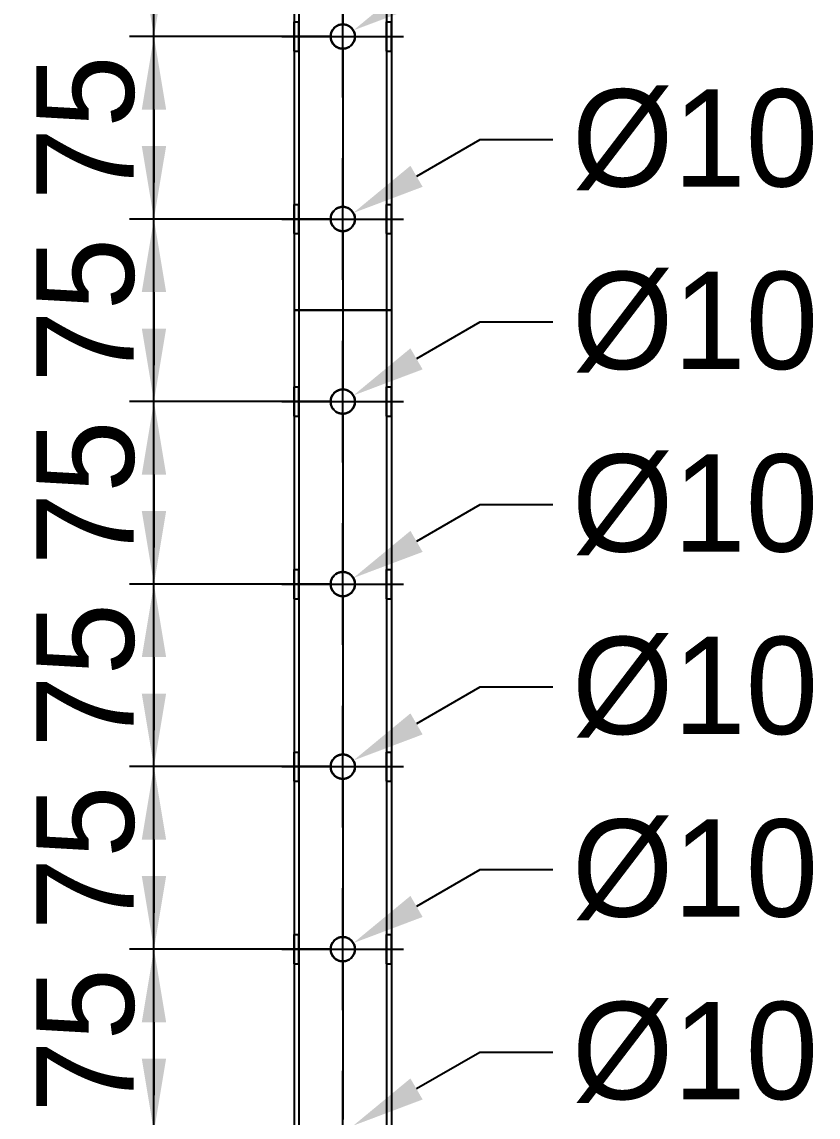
# Model space of a CAD drawing. Header units: millimetres. Extents: x 1279 to 9834, y -699 to 998.
# Drawn here: x 4443.3 to 4770.4, y -279.2 to 170.8 of the extents above; entities that cross this region are included whole.
import ezdxf

# ---------------------------------------------------------------- set-up
doc = ezdxf.new("R2010")
doc.units = ezdxf.units.MM
doc.header["$MEASUREMENT"] = 0
doc.layers.add('dim', color=7, linetype='Continuous', true_color=0x646464)
doc.layers.add('staal', color=7, linetype='Continuous', true_color=0x4c4c4c)
doc.styles.add('Mill', font='')
doc.styles.get('Mill').set_extended_font_data('Mill')
doc.dimstyles.new('Style de cote 02', dxfattribs={"dimscale": 10, "dimtxt": 4, "dimasz": 3, "dimexe": 1, "dimexo": 0.5, "dimgap": 0.8, "dimtad": 1, "dimtoh": 1, "dimdec": 0, "dimzin": 1, "dimdsep": 46, "dimtxsty": 'Mill', "dimcen": 2.5, "dimadec": 1, "dimazin": 0, "dimtfac": 1, "dimtdec": 4, "dimtix": 1, "dimtmove": 1, "dimatfit": 3, "dimfxl": 0, "dimtolj": 1, "dimtzin": 1, "dimarcsym": 0})

# ---------------------------------------------------------------- blocks, each defined once
blk = doc.blocks.new('*D1')
at = {"layer": 'Defpoints', "color": 0}
for p in [(4579.47, 17.31), (4570.81, 12.3)]:
    blk.add_point(p, dxfattribs=at)
at = {"layer": 'dim', "color": 0, "lineweight": -2}
for p, q in [((4631.38, 47.4), (4605.42, 32.35)), ((4661.38, 47.4), (4631.38, 47.4))]:
    blk.add_line(p, q, dxfattribs=at)
at = {"layer": 'dim', "color": 0}
for p, q in [((4575.14, -10.2), (4575.14, 39.8)), ((4550.14, 14.8), (4600.14, 14.8))]:
    blk.add_line(p, q, dxfattribs=at)
blk.add_solid([(4602.92, 36.68), (4607.93, 28.03), (4579.47, 17.31)], dxfattribs=at)
at = {"layer": 'dim', "color": 0, "insert": (4719.85, 47.4), "char_height": 40, "attachment_point": 5, "style": 'Mill'}
blk.add_mtext('\\A1;%%c10', dxfattribs=at)
blk = doc.blocks.new('*D5')
at = {"layer": 'Defpoints', "color": 0}
for p in [(4579.47, -282.69), (4570.81, -287.7)]:
    blk.add_point(p, dxfattribs=at)
at = {"layer": 'dim', "color": 0, "lineweight": -2}
for p, q in [((4631.38, -252.6), (4605.42, -267.65)), ((4661.38, -252.6), (4631.38, -252.6))]:
    blk.add_line(p, q, dxfattribs=at)
at = {"layer": 'dim', "color": 0}
for p, q in [((4575.14, -310.2), (4575.14, -260.2)), ((4550.14, -285.2), (4600.14, -285.2))]:
    blk.add_line(p, q, dxfattribs=at)
blk.add_solid([(4602.92, -263.32), (4607.93, -271.97), (4579.47, -282.69)], dxfattribs=at)
at = {"layer": 'dim', "color": 0, "insert": (4719.85, -252.6), "char_height": 40, "attachment_point": 5, "style": 'Mill'}
blk.add_mtext('\\A1;%%c10', dxfattribs=at)
blk = doc.blocks.new('*D6')
at = {"layer": 'Defpoints', "color": 0}
for p in [(4579.47, -207.69), (4570.81, -212.7)]:
    blk.add_point(p, dxfattribs=at)
at = {"layer": 'dim', "color": 0, "lineweight": -2}
for p, q in [((4631.38, -177.6), (4605.42, -192.65)), ((4661.38, -177.6), (4631.38, -177.6))]:
    blk.add_line(p, q, dxfattribs=at)
at = {"layer": 'dim', "color": 0}
for p, q in [((4575.14, -235.2), (4575.14, -185.2)), ((4550.14, -210.2), (4600.14, -210.2))]:
    blk.add_line(p, q, dxfattribs=at)
blk.add_solid([(4602.92, -188.32), (4607.93, -196.97), (4579.47, -207.69)], dxfattribs=at)
at = {"layer": 'dim', "color": 0, "insert": (4719.85, -177.6), "char_height": 40, "attachment_point": 5, "style": 'Mill'}
blk.add_mtext('\\A1;%%c10', dxfattribs=at)
blk = doc.blocks.new('*D7')
at = {"layer": 'Defpoints', "color": 0}
for p in [(4579.47, -132.69), (4570.81, -137.7)]:
    blk.add_point(p, dxfattribs=at)
at = {"layer": 'dim', "color": 0, "lineweight": -2}
for p, q in [((4631.38, -102.6), (4605.42, -117.65)), ((4661.38, -102.6), (4631.38, -102.6))]:
    blk.add_line(p, q, dxfattribs=at)
at = {"layer": 'dim', "color": 0}
for p, q in [((4575.14, -160.2), (4575.14, -110.2)), ((4550.14, -135.2), (4600.14, -135.2))]:
    blk.add_line(p, q, dxfattribs=at)
blk.add_solid([(4602.92, -113.32), (4607.93, -121.97), (4579.47, -132.69)], dxfattribs=at)
at = {"layer": 'dim', "color": 0, "insert": (4719.85, -102.6), "char_height": 40, "attachment_point": 5, "style": 'Mill'}
blk.add_mtext('\\A1;%%c10', dxfattribs=at)
blk = doc.blocks.new('*D8')
at = {"layer": 'Defpoints', "color": 0}
for p in [(4579.47, -57.69), (4570.81, -62.7)]:
    blk.add_point(p, dxfattribs=at)
at = {"layer": 'dim', "color": 0, "lineweight": -2}
for p, q in [((4631.38, -27.6), (4605.42, -42.65)), ((4661.38, -27.6), (4631.38, -27.6))]:
    blk.add_line(p, q, dxfattribs=at)
at = {"layer": 'dim', "color": 0}
for p, q in [((4575.14, -85.2), (4575.14, -35.2)), ((4550.14, -60.2), (4600.14, -60.2))]:
    blk.add_line(p, q, dxfattribs=at)
blk.add_solid([(4602.92, -38.32), (4607.93, -46.97), (4579.47, -57.69)], dxfattribs=at)
at = {"layer": 'dim', "color": 0, "insert": (4719.85, -27.6), "char_height": 40, "attachment_point": 5, "style": 'Mill'}
blk.add_mtext('\\A1;%%c10', dxfattribs=at)
blk = doc.blocks.new('*D9')
at = {"layer": 'Defpoints', "color": 0}
for p in [(4579.47, 92.31), (4570.81, 87.3)]:
    blk.add_point(p, dxfattribs=at)
at = {"layer": 'dim', "color": 0, "lineweight": -2}
for p, q in [((4631.38, 122.4), (4605.42, 107.35)), ((4661.38, 122.4), (4631.38, 122.4))]:
    blk.add_line(p, q, dxfattribs=at)
at = {"layer": 'dim', "color": 0}
for p, q in [((4575.14, 64.8), (4575.14, 114.8)), ((4550.14, 89.8), (4600.14, 89.8))]:
    blk.add_line(p, q, dxfattribs=at)
blk.add_solid([(4602.92, 111.68), (4607.93, 103.03), (4579.47, 92.31)], dxfattribs=at)
at = {"layer": 'dim', "color": 0, "insert": (4719.85, 122.4), "char_height": 40, "attachment_point": 5, "style": 'Mill'}
blk.add_mtext('\\A1;%%c10', dxfattribs=at)
blk = doc.blocks.new('*D10')
at = {"layer": 'Defpoints', "color": 0}
for p in [(4579.47, 167.31), (4570.81, 162.3)]:
    blk.add_point(p, dxfattribs=at)
at = {"layer": 'dim', "color": 0, "lineweight": -2}
for p, q in [((4631.38, 197.4), (4605.42, 182.35)), ((4661.38, 197.4), (4631.38, 197.4))]:
    blk.add_line(p, q, dxfattribs=at)
at = {"layer": 'dim', "color": 0}
for p, q in [((4575.14, 139.8), (4575.14, 189.8)), ((4550.14, 164.8), (4600.14, 164.8))]:
    blk.add_line(p, q, dxfattribs=at)
blk.add_solid([(4602.92, 186.68), (4607.93, 178.03), (4579.47, 167.31)], dxfattribs=at)
at = {"layer": 'dim', "color": 0, "insert": (4719.85, 197.4), "char_height": 40, "attachment_point": 5, "style": 'Mill'}
blk.add_mtext('\\A1;%%c10', dxfattribs=at)
blk = doc.blocks.new('*D27')
at = {"layer": 'Defpoints', "color": 0}
for p in [(4497.57, -285.2), (4575.14, -285.2), (4575.14, -360.2)]:
    blk.add_point(p, dxfattribs=at)
at = {"layer": 'dim', "color": 0, "lineweight": -2}
for p, q in [((4497.57, -255.2), (4497.57, -225.2)), ((4570.14, -285.2), (4487.57, -285.2)), ((4497.57, -360.2), (4497.57, -285.2)), ((4570.14, -360.2), (4487.57, -360.2)), ((4497.57, -390.2), (4497.57, -420.2))]:
    blk.add_line(p, q, dxfattribs=at)
at = {"layer": 'dim', "color": 0}
for points in [[(4492.57, -255.2), (4502.57, -255.2), (4497.57, -285.2)], [(4502.57, -390.2), (4492.57, -390.2), (4497.57, -360.2)]]:
    blk.add_solid(points, dxfattribs=at)
at = {"layer": 'dim', "color": 0, "insert": (4469.57, -322.7), "char_height": 40, "attachment_point": 5, "rotation": 90, "style": 'Mill'}
blk.add_mtext('\\A1;75', dxfattribs=at)
blk = doc.blocks.new('*D28')
at = {"layer": 'Defpoints', "color": 0}
for p in [(4497.57, -60.2), (4575.14, -60.2), (4575.14, -135.2)]:
    blk.add_point(p, dxfattribs=at)
at = {"layer": 'dim', "color": 0, "lineweight": -2}
for p, q in [((4497.57, -30.2), (4497.57, -0.2)), ((4570.14, -60.2), (4487.57, -60.2)), ((4497.57, -135.2), (4497.57, -60.2)), ((4570.14, -135.2), (4487.57, -135.2)), ((4497.57, -165.2), (4497.57, -195.2))]:
    blk.add_line(p, q, dxfattribs=at)
at = {"layer": 'dim', "color": 0}
for points in [[(4492.57, -30.2), (4502.57, -30.2), (4497.57, -60.2)], [(4502.57, -165.2), (4492.57, -165.2), (4497.57, -135.2)]]:
    blk.add_solid(points, dxfattribs=at)
at = {"layer": 'dim', "color": 0, "insert": (4469.57, -97.7), "char_height": 40, "attachment_point": 5, "rotation": 90, "style": 'Mill'}
blk.add_mtext('\\A1;75', dxfattribs=at)
blk = doc.blocks.new('*D29')
at = {"layer": 'Defpoints', "color": 0}
for p in [(4497.57, -135.2), (4575.14, -135.2), (4575.14, -210.2)]:
    blk.add_point(p, dxfattribs=at)
at = {"layer": 'dim', "color": 0, "lineweight": -2}
for p, q in [((4497.57, -105.2), (4497.57, -75.2)), ((4570.14, -135.2), (4487.57, -135.2)), ((4497.57, -210.2), (4497.57, -135.2)), ((4570.14, -210.2), (4487.57, -210.2)), ((4497.57, -240.2), (4497.57, -270.2))]:
    blk.add_line(p, q, dxfattribs=at)
at = {"layer": 'dim', "color": 0}
for points in [[(4492.57, -105.2), (4502.57, -105.2), (4497.57, -135.2)], [(4502.57, -240.2), (4492.57, -240.2), (4497.57, -210.2)]]:
    blk.add_solid(points, dxfattribs=at)
at = {"layer": 'dim', "color": 0, "insert": (4469.57, -172.7), "char_height": 40, "attachment_point": 5, "rotation": 90, "style": 'Mill'}
blk.add_mtext('\\A1;75', dxfattribs=at)
blk = doc.blocks.new('*D30')
at = {"layer": 'Defpoints', "color": 0}
for p in [(4497.57, -210.2), (4575.14, -210.2), (4575.14, -285.2)]:
    blk.add_point(p, dxfattribs=at)
at = {"layer": 'dim', "color": 0, "lineweight": -2}
for p, q in [((4497.57, -180.2), (4497.57, -150.2)), ((4570.14, -210.2), (4487.57, -210.2)), ((4497.57, -285.2), (4497.57, -210.2)), ((4570.14, -285.2), (4487.57, -285.2)), ((4497.57, -315.2), (4497.57, -345.2))]:
    blk.add_line(p, q, dxfattribs=at)
at = {"layer": 'dim', "color": 0}
for points in [[(4492.57, -180.2), (4502.57, -180.2), (4497.57, -210.2)], [(4502.57, -315.2), (4492.57, -315.2), (4497.57, -285.2)]]:
    blk.add_solid(points, dxfattribs=at)
at = {"layer": 'dim', "color": 0, "insert": (4469.57, -247.7), "char_height": 40, "attachment_point": 5, "rotation": 90, "style": 'Mill'}
blk.add_mtext('\\A1;75', dxfattribs=at)
blk = doc.blocks.new('*D31')
at = {"layer": 'Defpoints', "color": 0}
for p in [(4497.57, 164.8), (4575.14, 164.8), (4575.14, 89.8)]:
    blk.add_point(p, dxfattribs=at)
at = {"layer": 'dim', "color": 0, "lineweight": -2}
for p, q in [((4497.57, 194.8), (4497.57, 224.8)), ((4570.14, 164.8), (4487.57, 164.8)), ((4497.57, 89.8), (4497.57, 164.8)), ((4570.14, 89.8), (4487.57, 89.8)), ((4497.57, 59.8), (4497.57, 29.8))]:
    blk.add_line(p, q, dxfattribs=at)
at = {"layer": 'dim', "color": 0}
for points in [[(4492.57, 194.8), (4502.57, 194.8), (4497.57, 164.8)], [(4502.57, 59.8), (4492.57, 59.8), (4497.57, 89.8)]]:
    blk.add_solid(points, dxfattribs=at)
at = {"layer": 'dim', "color": 0, "insert": (4469.57, 127.3), "char_height": 40, "attachment_point": 5, "rotation": 90, "style": 'Mill'}
blk.add_mtext('\\A1;75', dxfattribs=at)
blk = doc.blocks.new('*D32')
at = {"layer": 'Defpoints', "color": 0}
for p in [(4497.57, 89.8), (4575.14, 89.8), (4575.14, 14.8)]:
    blk.add_point(p, dxfattribs=at)
at = {"layer": 'dim', "color": 0, "lineweight": -2}
for p, q in [((4497.57, 119.8), (4497.57, 149.8)), ((4570.14, 89.8), (4487.57, 89.8)), ((4497.57, 14.8), (4497.57, 89.8)), ((4570.14, 14.8), (4487.57, 14.8)), ((4497.57, -15.2), (4497.57, -45.2))]:
    blk.add_line(p, q, dxfattribs=at)
at = {"layer": 'dim', "color": 0}
for points in [[(4492.57, 119.8), (4502.57, 119.8), (4497.57, 89.8)], [(4502.57, -15.2), (4492.57, -15.2), (4497.57, 14.8)]]:
    blk.add_solid(points, dxfattribs=at)
at = {"layer": 'dim', "color": 0, "insert": (4469.57, 52.3), "char_height": 40, "attachment_point": 5, "rotation": 90, "style": 'Mill'}
blk.add_mtext('\\A1;75', dxfattribs=at)
blk = doc.blocks.new('*D33')
at = {"layer": 'Defpoints', "color": 0}
for p in [(4497.57, 14.8), (4575.14, 14.8), (4575.14, -60.2)]:
    blk.add_point(p, dxfattribs=at)
at = {"layer": 'dim', "color": 0, "lineweight": -2}
for p, q in [((4497.57, 44.8), (4497.57, 74.8)), ((4570.14, 14.8), (4487.57, 14.8)), ((4497.57, -60.2), (4497.57, 14.8)), ((4570.14, -60.2), (4487.57, -60.2)), ((4497.57, -90.2), (4497.57, -120.2))]:
    blk.add_line(p, q, dxfattribs=at)
at = {"layer": 'dim', "color": 0}
for points in [[(4492.57, 44.8), (4502.57, 44.8), (4497.57, 14.8)], [(4502.57, -90.2), (4492.57, -90.2), (4497.57, -60.2)]]:
    blk.add_solid(points, dxfattribs=at)
at = {"layer": 'dim', "color": 0, "insert": (4469.57, -22.7), "char_height": 40, "attachment_point": 5, "rotation": 90, "style": 'Mill'}
blk.add_mtext('\\A1;75', dxfattribs=at)
blk = doc.blocks.new('*D36')
at = {"layer": 'Defpoints', "color": 0}
for p in [(4497.57, 239.8), (4575.14, 239.8), (4575.14, 164.8)]:
    blk.add_point(p, dxfattribs=at)
at = {"layer": 'dim', "color": 0, "lineweight": -2}
for p, q in [((4497.57, 269.8), (4497.57, 299.8)), ((4570.14, 239.8), (4487.57, 239.8)), ((4497.57, 164.8), (4497.57, 239.8)), ((4570.14, 164.8), (4487.57, 164.8)), ((4497.57, 134.8), (4497.57, 104.8))]:
    blk.add_line(p, q, dxfattribs=at)
at = {"layer": 'dim', "color": 0}
for points in [[(4492.57, 269.8), (4502.57, 269.8), (4497.57, 239.8)], [(4502.57, 134.8), (4492.57, 134.8), (4497.57, 164.8)]]:
    blk.add_solid(points, dxfattribs=at)
at = {"layer": 'dim', "color": 0, "insert": (4469.57, 202.3), "char_height": 40, "attachment_point": 5, "rotation": 90, "style": 'Mill'}
blk.add_mtext('\\A1;75', dxfattribs=at)

msp = doc.modelspace()

# ---------------------------------------------------------------- linework, layer by layer
at = {"layer": 'staal'}
for p, q in [((4555.14, 170.8, 1905.19), (4557.14, 170.8, 1905.19)), ((4575.14, 169.8, 1923.19), (4575.14, 169.8, 1925.19)), ((4575.14, 169.8, 1885.19), (4575.14, 169.8, 1887.19)), ((4593.14, 170.8, 1905.19), (4595.14, 170.8, 1905.19)), ((4555.14, 164.8, 1899.19), (4557.14, 164.8, 1899.19)), ((4555.14, 164.8, 1911.19), (4557.14, 164.8, 1911.19)), ((4570.14, 164.8, 1885.19), (4570.14, 164.8, 1887.19)), ((4570.14, 164.8, 1923.19), (4570.14, 164.8, 1925.19)), ((4580.14, 164.8, 1923.19), (4580.14, 164.8, 1925.19)), ((4580.14, 164.8, 1885.19), (4580.14, 164.8, 1887.19)), ((4593.14, 164.8, 1899.19), (4595.14, 164.8, 1899.19)), ((4593.14, 164.8, 1911.19), (4595.14, 164.8, 1911.19)), ((4555.14, 158.8, 1905.19), (4557.14, 158.8, 1905.19)), ((4575.14, 159.8, 1923.19), (4575.14, 159.8, 1925.19)), ((4575.14, 159.8, 1885.19), (4575.14, 159.8, 1887.19)), ((4593.14, 158.8, 1905.19), (4595.14, 158.8, 1905.19)), ((4555.14, 95.8, 1905.19), (4557.14, 95.8, 1905.19)), ((4575.14, 94.8, 1923.19), (4575.14, 94.8, 1925.19)), ((4575.14, 94.8, 1885.19), (4575.14, 94.8, 1887.19)), ((4593.14, 95.8, 1905.19), (4595.14, 95.8, 1905.19)), ((4555.14, 89.8, 1899.19), (4557.14, 89.8, 1899.19)), ((4555.14, 89.8, 1911.19), (4557.14, 89.8, 1911.19)), ((4570.14, 89.8, 1885.19), (4570.14, 89.8, 1887.19)), ((4570.14, 89.8, 1923.19), (4570.14, 89.8, 1925.19)), ((4580.14, 89.8, 1923.19), (4580.14, 89.8, 1925.19)), ((4580.14, 89.8, 1885.19), (4580.14, 89.8, 1887.19)), ((4593.14, 89.8, 1899.19), (4595.14, 89.8, 1899.19)), ((4593.14, 89.8, 1911.19), (4595.14, 89.8, 1911.19)), ((4555.14, 83.8, 1905.19), (4557.14, 83.8, 1905.19)), ((4575.14, 84.8, 1923.19), (4575.14, 84.8, 1925.19)), ((4575.14, 84.8, 1885.19), (4575.14, 84.8, 1887.19)), ((4593.14, 83.8, 1905.19), (4595.14, 83.8, 1905.19)), ((4555.14, 20.8, 1905.19), (4557.14, 20.8, 1905.19)), ((4575.14, 19.8, 1923.19), (4575.14, 19.8, 1925.19)), ((4575.14, 19.8, 1885.19), (4575.14, 19.8, 1887.19)), ((4593.14, 20.8, 1905.19), (4595.14, 20.8, 1905.19)), ((4555.14, 14.8, 1899.19), (4557.14, 14.8, 1899.19)), ((4555.14, 14.8, 1911.19), (4557.14, 14.8, 1911.19)), ((4570.14, 14.8, 1885.19), (4570.14, 14.8, 1887.19)), ((4570.14, 14.8, 1923.19), (4570.14, 14.8, 1925.19)), ((4580.14, 14.8, 1923.19), (4580.14, 14.8, 1925.19)), ((4580.14, 14.8, 1885.19), (4580.14, 14.8, 1887.19)), ((4593.14, 14.8, 1899.19), (4595.14, 14.8, 1899.19)), ((4593.14, 14.8, 1911.19), (4595.14, 14.8, 1911.19)), ((4575.14, 9.8, 1923.19), (4575.14, 9.8, 1925.19)), ((4575.14, 9.8, 1885.19), (4575.14, 9.8, 1887.19)), ((4555.14, 8.8, 1905.19), (4557.14, 8.8, 1905.19)), ((4593.14, 8.8, 1905.19), (4595.14, 8.8, 1905.19)), ((4555.14, -54.2, 1905.19), (4557.14, -54.2, 1905.19)), ((4575.14, -55.2, 1923.19), (4575.14, -55.2, 1925.19)), ((4575.14, -55.2, 1885.19), (4575.14, -55.2, 1887.19)), ((4593.14, -54.2, 1905.19), (4595.14, -54.2, 1905.19)), ((4555.14, -60.2, 1899.19), (4557.14, -60.2, 1899.19)), ((4555.14, -60.2, 1911.19), (4557.14, -60.2, 1911.19)), ((4570.14, -60.2, 1885.19), (4570.14, -60.2, 1887.19)), ((4570.14, -60.2, 1923.19), (4570.14, -60.2, 1925.19)), ((4580.14, -60.2, 1923.19), (4580.14, -60.2, 1925.19)), ((4580.14, -60.2, 1885.19), (4580.14, -60.2, 1887.19)), ((4593.14, -60.2, 1899.19), (4595.14, -60.2, 1899.19)), ((4593.14, -60.2, 1911.19), (4595.14, -60.2, 1911.19)), ((4555.14, -66.2, 1905.19), (4557.14, -66.2, 1905.19)), ((4575.14, -65.2, 1923.19), (4575.14, -65.2, 1925.19)), ((4575.14, -65.2, 1885.19), (4575.14, -65.2, 1887.19)), ((4593.14, -66.2, 1905.19), (4595.14, -66.2, 1905.19)), ((4555.14, -129.2, 1905.19), (4557.14, -129.2, 1905.19)), ((4575.14, -130.2, 1923.19), (4575.14, -130.2, 1925.19)), ((4575.14, -130.2, 1885.19), (4575.14, -130.2, 1887.19)), ((4593.14, -129.2, 1905.19), (4595.14, -129.2, 1905.19)), ((4555.14, -135.2, 1899.19), (4557.14, -135.2, 1899.19)), ((4555.14, -135.2, 1911.19), (4557.14, -135.2, 1911.19)), ((4570.14, -135.2, 1885.19), (4570.14, -135.2, 1887.19)), ((4570.14, -135.2, 1923.19), (4570.14, -135.2, 1925.19)), ((4580.14, -135.2, 1923.19), (4580.14, -135.2, 1925.19)), ((4580.14, -135.2, 1885.19), (4580.14, -135.2, 1887.19)), ((4593.14, -135.2, 1899.19), (4595.14, -135.2, 1899.19)), ((4593.14, -135.2, 1911.19), (4595.14, -135.2, 1911.19)), ((4555.14, -141.2, 1905.19), (4557.14, -141.2, 1905.19)), ((4575.14, -140.2, 1923.19), (4575.14, -140.2, 1925.19)), ((4575.14, -140.2, 1885.19), (4575.14, -140.2, 1887.19)), ((4593.14, -141.2, 1905.19), (4595.14, -141.2, 1905.19)), ((4555.14, -204.2, 1905.19), (4557.14, -204.2, 1905.19)), ((4575.14, -205.2, 1923.19), (4575.14, -205.2, 1925.19)), ((4575.14, -205.2, 1885.19), (4575.14, -205.2, 1887.19)), ((4593.14, -204.2, 1905.19), (4595.14, -204.2, 1905.19)), ((4555.14, -210.2, 1899.19), (4557.14, -210.2, 1899.19)), ((4555.14, -210.2, 1911.19), (4557.14, -210.2, 1911.19)), ((4570.14, -210.2, 1885.19), (4570.14, -210.2, 1887.19)), ((4570.14, -210.2, 1923.19), (4570.14, -210.2, 1925.19)), ((4580.14, -210.2, 1923.19), (4580.14, -210.2, 1925.19)), ((4580.14, -210.2, 1885.19), (4580.14, -210.2, 1887.19)), ((4593.14, -210.2, 1899.19), (4595.14, -210.2, 1899.19)), ((4593.14, -210.2, 1911.19), (4595.14, -210.2, 1911.19)), ((4575.14, -215.2, 1923.19), (4575.14, -215.2, 1925.19)), ((4575.14, -215.2, 1885.19), (4575.14, -215.2, 1887.19)), ((4555.14, -216.2, 1905.19), (4557.14, -216.2, 1905.19)), ((4593.14, -216.2, 1905.19), (4595.14, -216.2, 1905.19))]:
    msp.add_line(p, q, dxfattribs=at)
for centre in [(4575.14, 164.8, 1885.19), (4575.14, 164.8, 1924.19), (4575.14, 164.8, 1886.19), (4575.14, 89.8, 1885.19), (4575.14, 89.8, 1924.19), (4575.14, 89.8, 1886.19), (4575.14, 14.8, 1885.19), (4575.14, 14.8, 1924.19), (4575.14, 14.8, 1886.19), (4575.14, -60.2, 1885.19), (4575.14, -60.2, 1924.19), (4575.14, -60.2, 1886.19), (4575.14, -135.2, 1885.19), (4575.14, -135.2, 1924.19), (4575.14, -135.2, 1886.19), (4575.14, -210.2, 1885.19), (4575.14, -210.2, 1924.19), (4575.14, -210.2, 1886.19)]:
    msp.add_circle(centre, 5, dxfattribs=at)
for points in [[(4593.14, 708.3, 1923.19), (4593.14, 52.3, 1923.19), (4593.14, -603.7, 1923.19)], [(4593.14, 708.3, 1887.19), (4593.14, 52.3, 1887.19), (4593.14, -603.7, 1887.19)], [(4595.14, 710.3, 1885.19), (4595.14, 52.3, 1885.19), (4595.14, -605.7, 1885.19)], [(4595.14, 710.3, 1925.19), (4595.14, 52.3, 1925.19), (4595.14, -605.7, 1925.19)], [(4557.14, 672.3, 1923.19), (4557.14, 52.3, 1923.19), (4557.14, -567.7, 1923.19)], [(4557.14, 672.3, 1887.19), (4557.14, 52.3, 1887.19), (4557.14, -567.7, 1887.19)], [(4555.14, 670.3, 1885.19), (4555.14, 52.3, 1885.19), (4555.14, -565.7, 1885.19)], [(4555.14, 670.3, 1925.19), (4555.14, 52.3, 1925.19), (4555.14, -565.7, 1925.19)], [(4575.14, 234.8, 1925.19), (4575.14, 202.3, 1925.19), (4575.14, 169.8, 1925.19)], [(4575.14, 234.8, 1923.19), (4575.14, 202.3, 1923.19), (4575.14, 169.8, 1923.19)], [(4575.14, 234.8, 1887.19), (4575.14, 202.3, 1887.19), (4575.14, 169.8, 1887.19)], [(4575.14, 234.8, 1885.19), (4575.14, 202.3, 1885.19), (4575.14, 169.8, 1885.19)], [(4555.14, 158.8, 1905.19), (4555.14, 127.3, 1905.19), (4555.14, 95.8, 1905.19)], [(4557.14, 158.8, 1905.19), (4557.14, 127.3, 1905.19), (4557.14, 95.8, 1905.19)], [(4575.14, 159.8, 1925.19), (4575.14, 127.3, 1925.19), (4575.14, 94.8, 1925.19)], [(4575.14, 159.8, 1923.19), (4575.14, 127.3, 1923.19), (4575.14, 94.8, 1923.19)], [(4575.14, 159.8, 1887.19), (4575.14, 127.3, 1887.19), (4575.14, 94.8, 1887.19)], [(4575.14, 159.8, 1885.19), (4575.14, 127.3, 1885.19), (4575.14, 94.8, 1885.19)], [(4593.14, 158.8, 1905.19), (4593.14, 127.3, 1905.19), (4593.14, 95.8, 1905.19)], [(4595.14, 158.8, 1905.19), (4595.14, 127.3, 1905.19), (4595.14, 95.8, 1905.19)], [(4555.14, 83.8, 1905.19), (4555.14, 52.3, 1905.19), (4555.14, 20.8, 1905.19)], [(4557.14, 83.8, 1905.19), (4557.14, 52.3, 1905.19), (4557.14, 20.8, 1905.19)], [(4575.14, 84.8, 1925.19), (4575.14, 52.3, 1925.19), (4575.14, 19.8, 1925.19)], [(4575.14, 84.8, 1923.19), (4575.14, 52.3, 1923.19), (4575.14, 19.8, 1923.19)], [(4575.14, 84.8, 1887.19), (4575.14, 52.3, 1887.19), (4575.14, 19.8, 1887.19)], [(4575.14, 84.8, 1885.19), (4575.14, 52.3, 1885.19), (4575.14, 19.8, 1885.19)], [(4593.14, 83.8, 1905.19), (4593.14, 52.3, 1905.19), (4593.14, 20.8, 1905.19)], [(4595.14, 83.8, 1905.19), (4595.14, 52.3, 1905.19), (4595.14, 20.8, 1905.19)], [(4555.14, 52.3, 1885.19), (4555.14, 52.3, 1905.19), (4555.14, 52.3, 1925.19)], [(4555.14, 52.3, 1925.19), (4575.14, 52.3, 1925.19), (4595.14, 52.3, 1925.19)], [(4595.14, 52.3, 1885.19), (4575.14, 52.3, 1885.19), (4555.14, 52.3, 1885.19)], [(4593.14, 52.3, 1923.19), (4575.14, 52.3, 1923.19), (4557.14, 52.3, 1923.19)], [(4557.14, 52.3, 1923.19), (4557.14, 52.3, 1905.19), (4557.14, 52.3, 1887.19)], [(4557.14, 52.3, 1887.19), (4575.14, 52.3, 1887.19), (4593.14, 52.3, 1887.19)], [(4593.14, 52.3, 1887.19), (4593.14, 52.3, 1905.19), (4593.14, 52.3, 1923.19)], [(4595.14, 52.3, 1925.19), (4595.14, 52.3, 1905.19), (4595.14, 52.3, 1885.19)], [(4575.14, 9.8, 1925.19), (4575.14, -22.7, 1925.19), (4575.14, -55.2, 1925.19)], [(4575.14, 9.8, 1923.19), (4575.14, -22.7, 1923.19), (4575.14, -55.2, 1923.19)], [(4575.14, 9.8, 1887.19), (4575.14, -22.7, 1887.19), (4575.14, -55.2, 1887.19)], [(4575.14, 9.8, 1885.19), (4575.14, -22.7, 1885.19), (4575.14, -55.2, 1885.19)], [(4555.14, 8.8, 1905.19), (4555.14, -22.7, 1905.19), (4555.14, -54.2, 1905.19)], [(4557.14, 8.8, 1905.19), (4557.14, -22.7, 1905.19), (4557.14, -54.2, 1905.19)], [(4593.14, 8.8, 1905.19), (4593.14, -22.7, 1905.19), (4593.14, -54.2, 1905.19)], [(4595.14, 8.8, 1905.19), (4595.14, -22.7, 1905.19), (4595.14, -54.2, 1905.19)], [(4555.14, -66.2, 1905.19), (4555.14, -97.7, 1905.19), (4555.14, -129.2, 1905.19)], [(4557.14, -66.2, 1905.19), (4557.14, -97.7, 1905.19), (4557.14, -129.2, 1905.19)], [(4575.14, -65.2, 1925.19), (4575.14, -97.7, 1925.19), (4575.14, -130.2, 1925.19)], [(4575.14, -65.2, 1923.19), (4575.14, -97.7, 1923.19), (4575.14, -130.2, 1923.19)], [(4575.14, -65.2, 1887.19), (4575.14, -97.7, 1887.19), (4575.14, -130.2, 1887.19)], [(4575.14, -65.2, 1885.19), (4575.14, -97.7, 1885.19), (4575.14, -130.2, 1885.19)], [(4593.14, -66.2, 1905.19), (4593.14, -97.7, 1905.19), (4593.14, -129.2, 1905.19)], [(4595.14, -66.2, 1905.19), (4595.14, -97.7, 1905.19), (4595.14, -129.2, 1905.19)], [(4555.14, -141.2, 1905.19), (4555.14, -172.7, 1905.19), (4555.14, -204.2, 1905.19)], [(4557.14, -141.2, 1905.19), (4557.14, -172.7, 1905.19), (4557.14, -204.2, 1905.19)], [(4575.14, -140.2, 1925.19), (4575.14, -172.7, 1925.19), (4575.14, -205.2, 1925.19)], [(4575.14, -140.2, 1923.19), (4575.14, -172.7, 1923.19), (4575.14, -205.2, 1923.19)], [(4575.14, -140.2, 1887.19), (4575.14, -172.7, 1887.19), (4575.14, -205.2, 1887.19)], [(4575.14, -140.2, 1885.19), (4575.14, -172.7, 1885.19), (4575.14, -205.2, 1885.19)], [(4593.14, -141.2, 1905.19), (4593.14, -172.7, 1905.19), (4593.14, -204.2, 1905.19)], [(4595.14, -141.2, 1905.19), (4595.14, -172.7, 1905.19), (4595.14, -204.2, 1905.19)], [(4575.14, -215.2, 1925.19), (4575.14, -247.7, 1925.19), (4575.14, -280.2, 1925.19)], [(4575.14, -215.2, 1923.19), (4575.14, -247.7, 1923.19), (4575.14, -280.2, 1923.19)], [(4575.14, -215.2, 1887.19), (4575.14, -247.7, 1887.19), (4575.14, -280.2, 1887.19)], [(4575.14, -215.2, 1885.19), (4575.14, -247.7, 1885.19), (4575.14, -280.2, 1885.19)], [(4555.14, -216.2, 1905.19), (4555.14, -247.7, 1905.19), (4555.14, -279.2, 1905.19)], [(4557.14, -216.2, 1905.19), (4557.14, -247.7, 1905.19), (4557.14, -279.2, 1905.19)], [(4593.14, -216.2, 1905.19), (4593.14, -247.7, 1905.19), (4593.14, -279.2, 1905.19)], [(4595.14, -216.2, 1905.19), (4595.14, -247.7, 1905.19), (4595.14, -279.2, 1905.19)]]:
    msp.add_open_spline(points, degree=2, dxfattribs=at)
for points, knots in [([(4555.14, 164.8, 1899.19), (4555.14, 158.8, 1899.19), (4555.14, 158.8, 1905.19), (4555.14, 158.8, 1911.19), (4555.14, 164.8, 1911.19), (4555.14, 170.8, 1911.19), (4555.14, 170.8, 1905.19), (4555.14, 170.8, 1899.19), (4555.14, 164.8, 1899.19)], [-31.415927, -31.415927, -31.415927, -23.561945, -23.561945, -15.707963, -15.707963, -7.853982, -7.853982, 0, 0, 0]), ([(4557.14, 164.8, 1899.19), (4557.14, 170.8, 1899.19), (4557.14, 170.8, 1905.19), (4557.14, 170.8, 1911.19), (4557.14, 164.8, 1911.19), (4557.14, 158.8, 1911.19), (4557.14, 158.8, 1905.19), (4557.14, 158.8, 1899.19), (4557.14, 164.8, 1899.19)], [0, 0, 0, 7.853982, 7.853982, 15.707963, 15.707963, 23.561945, 23.561945, 31.415927, 31.415927, 31.415927]), ([(4570.14, 164.8, 1925.19), (4570.14, 159.8, 1925.19), (4575.14, 159.8, 1925.19), (4580.14, 159.8, 1925.19), (4580.14, 164.8, 1925.19), (4580.14, 169.8, 1925.19), (4575.14, 169.8, 1925.19), (4570.14, 169.8, 1925.19), (4570.14, 164.8, 1925.19)], [-31.415927, -31.415927, -31.415927, -23.561945, -23.561945, -15.707963, -15.707963, -7.853982, -7.853982, 0, 0, 0]), ([(4570.14, 164.8, 1923.19), (4570.14, 169.8, 1923.19), (4575.14, 169.8, 1923.19), (4580.14, 169.8, 1923.19), (4580.14, 164.8, 1923.19), (4580.14, 159.8, 1923.19), (4575.14, 159.8, 1923.19), (4570.14, 159.8, 1923.19), (4570.14, 164.8, 1923.19)], [0, 0, 0, 7.853982, 7.853982, 15.707963, 15.707963, 23.561945, 23.561945, 31.415927, 31.415927, 31.415927]), ([(4570.14, 164.8, 1887.19), (4570.14, 159.8, 1887.19), (4575.14, 159.8, 1887.19), (4580.14, 159.8, 1887.19), (4580.14, 164.8, 1887.19), (4580.14, 169.8, 1887.19), (4575.14, 169.8, 1887.19), (4570.14, 169.8, 1887.19), (4570.14, 164.8, 1887.19)], [-31.415927, -31.415927, -31.415927, -23.561945, -23.561945, -15.707963, -15.707963, -7.853982, -7.853982, 0, 0, 0]), ([(4593.14, 164.8, 1899.19), (4593.14, 158.8, 1899.19), (4593.14, 158.8, 1905.19), (4593.14, 158.8, 1911.19), (4593.14, 164.8, 1911.19), (4593.14, 170.8, 1911.19), (4593.14, 170.8, 1905.19), (4593.14, 170.8, 1899.19), (4593.14, 164.8, 1899.19)], [-31.415927, -31.415927, -31.415927, -23.561945, -23.561945, -15.707963, -15.707963, -7.853982, -7.853982, 0, 0, 0]), ([(4595.14, 164.8, 1899.19), (4595.14, 170.8, 1899.19), (4595.14, 170.8, 1905.19), (4595.14, 170.8, 1911.19), (4595.14, 164.8, 1911.19), (4595.14, 158.8, 1911.19), (4595.14, 158.8, 1905.19), (4595.14, 158.8, 1899.19), (4595.14, 164.8, 1899.19)], [0, 0, 0, 7.853982, 7.853982, 15.707963, 15.707963, 23.561945, 23.561945, 31.415927, 31.415927, 31.415927]), ([(4555.14, 89.8, 1899.19), (4555.14, 83.8, 1899.19), (4555.14, 83.8, 1905.19), (4555.14, 83.8, 1911.19), (4555.14, 89.8, 1911.19), (4555.14, 95.8, 1911.19), (4555.14, 95.8, 1905.19), (4555.14, 95.8, 1899.19), (4555.14, 89.8, 1899.19)], [-31.415927, -31.415927, -31.415927, -23.561945, -23.561945, -15.707963, -15.707963, -7.853982, -7.853982, 0, 0, 0]), ([(4557.14, 89.8, 1899.19), (4557.14, 95.8, 1899.19), (4557.14, 95.8, 1905.19), (4557.14, 95.8, 1911.19), (4557.14, 89.8, 1911.19), (4557.14, 83.8, 1911.19), (4557.14, 83.8, 1905.19), (4557.14, 83.8, 1899.19), (4557.14, 89.8, 1899.19)], [0, 0, 0, 7.853982, 7.853982, 15.707963, 15.707963, 23.561945, 23.561945, 31.415927, 31.415927, 31.415927]), ([(4570.14, 89.8, 1925.19), (4570.14, 84.8, 1925.19), (4575.14, 84.8, 1925.19), (4580.14, 84.8, 1925.19), (4580.14, 89.8, 1925.19), (4580.14, 94.8, 1925.19), (4575.14, 94.8, 1925.19), (4570.14, 94.8, 1925.19), (4570.14, 89.8, 1925.19)], [-31.415927, -31.415927, -31.415927, -23.561945, -23.561945, -15.707963, -15.707963, -7.853982, -7.853982, 0, 0, 0]), ([(4570.14, 89.8, 1923.19), (4570.14, 94.8, 1923.19), (4575.14, 94.8, 1923.19), (4580.14, 94.8, 1923.19), (4580.14, 89.8, 1923.19), (4580.14, 84.8, 1923.19), (4575.14, 84.8, 1923.19), (4570.14, 84.8, 1923.19), (4570.14, 89.8, 1923.19)], [0, 0, 0, 7.853982, 7.853982, 15.707963, 15.707963, 23.561945, 23.561945, 31.415927, 31.415927, 31.415927]), ([(4570.14, 89.8, 1887.19), (4570.14, 84.8, 1887.19), (4575.14, 84.8, 1887.19), (4580.14, 84.8, 1887.19), (4580.14, 89.8, 1887.19), (4580.14, 94.8, 1887.19), (4575.14, 94.8, 1887.19), (4570.14, 94.8, 1887.19), (4570.14, 89.8, 1887.19)], [-31.415927, -31.415927, -31.415927, -23.561945, -23.561945, -15.707963, -15.707963, -7.853982, -7.853982, 0, 0, 0]), ([(4593.14, 89.8, 1899.19), (4593.14, 83.8, 1899.19), (4593.14, 83.8, 1905.19), (4593.14, 83.8, 1911.19), (4593.14, 89.8, 1911.19), (4593.14, 95.8, 1911.19), (4593.14, 95.8, 1905.19), (4593.14, 95.8, 1899.19), (4593.14, 89.8, 1899.19)], [-31.415927, -31.415927, -31.415927, -23.561945, -23.561945, -15.707963, -15.707963, -7.853982, -7.853982, 0, 0, 0]), ([(4595.14, 89.8, 1899.19), (4595.14, 95.8, 1899.19), (4595.14, 95.8, 1905.19), (4595.14, 95.8, 1911.19), (4595.14, 89.8, 1911.19), (4595.14, 83.8, 1911.19), (4595.14, 83.8, 1905.19), (4595.14, 83.8, 1899.19), (4595.14, 89.8, 1899.19)], [0, 0, 0, 7.853982, 7.853982, 15.707963, 15.707963, 23.561945, 23.561945, 31.415927, 31.415927, 31.415927]), ([(4555.14, 14.8, 1899.19), (4555.14, 8.8, 1899.19), (4555.14, 8.8, 1905.19), (4555.14, 8.8, 1911.19), (4555.14, 14.8, 1911.19), (4555.14, 20.8, 1911.19), (4555.14, 20.8, 1905.19), (4555.14, 20.8, 1899.19), (4555.14, 14.8, 1899.19)], [-31.415927, -31.415927, -31.415927, -23.561945, -23.561945, -15.707963, -15.707963, -7.853982, -7.853982, 0, 0, 0]), ([(4557.14, 14.8, 1899.19), (4557.14, 20.8, 1899.19), (4557.14, 20.8, 1905.19), (4557.14, 20.8, 1911.19), (4557.14, 14.8, 1911.19), (4557.14, 8.8, 1911.19), (4557.14, 8.8, 1905.19), (4557.14, 8.8, 1899.19), (4557.14, 14.8, 1899.19)], [0, 0, 0, 7.853982, 7.853982, 15.707963, 15.707963, 23.561945, 23.561945, 31.415927, 31.415927, 31.415927]), ([(4570.14, 14.8, 1925.19), (4570.14, 9.8, 1925.19), (4575.14, 9.8, 1925.19), (4580.14, 9.8, 1925.19), (4580.14, 14.8, 1925.19), (4580.14, 19.8, 1925.19), (4575.14, 19.8, 1925.19), (4570.14, 19.8, 1925.19), (4570.14, 14.8, 1925.19)], [-31.415927, -31.415927, -31.415927, -23.561945, -23.561945, -15.707963, -15.707963, -7.853982, -7.853982, 0, 0, 0]), ([(4570.14, 14.8, 1923.19), (4570.14, 19.8, 1923.19), (4575.14, 19.8, 1923.19), (4580.14, 19.8, 1923.19), (4580.14, 14.8, 1923.19), (4580.14, 9.8, 1923.19), (4575.14, 9.8, 1923.19), (4570.14, 9.8, 1923.19), (4570.14, 14.8, 1923.19)], [0, 0, 0, 7.853982, 7.853982, 15.707963, 15.707963, 23.561945, 23.561945, 31.415927, 31.415927, 31.415927]), ([(4570.14, 14.8, 1887.19), (4570.14, 9.8, 1887.19), (4575.14, 9.8, 1887.19), (4580.14, 9.8, 1887.19), (4580.14, 14.8, 1887.19), (4580.14, 19.8, 1887.19), (4575.14, 19.8, 1887.19), (4570.14, 19.8, 1887.19), (4570.14, 14.8, 1887.19)], [-31.415927, -31.415927, -31.415927, -23.561945, -23.561945, -15.707963, -15.707963, -7.853982, -7.853982, 0, 0, 0]), ([(4593.14, 14.8, 1899.19), (4593.14, 8.8, 1899.19), (4593.14, 8.8, 1905.19), (4593.14, 8.8, 1911.19), (4593.14, 14.8, 1911.19), (4593.14, 20.8, 1911.19), (4593.14, 20.8, 1905.19), (4593.14, 20.8, 1899.19), (4593.14, 14.8, 1899.19)], [-31.415927, -31.415927, -31.415927, -23.561945, -23.561945, -15.707963, -15.707963, -7.853982, -7.853982, 0, 0, 0]), ([(4595.14, 14.8, 1899.19), (4595.14, 20.8, 1899.19), (4595.14, 20.8, 1905.19), (4595.14, 20.8, 1911.19), (4595.14, 14.8, 1911.19), (4595.14, 8.8, 1911.19), (4595.14, 8.8, 1905.19), (4595.14, 8.8, 1899.19), (4595.14, 14.8, 1899.19)], [0, 0, 0, 7.853982, 7.853982, 15.707963, 15.707963, 23.561945, 23.561945, 31.415927, 31.415927, 31.415927]), ([(4555.14, -60.2, 1899.19), (4555.14, -66.2, 1899.19), (4555.14, -66.2, 1905.19), (4555.14, -66.2, 1911.19), (4555.14, -60.2, 1911.19), (4555.14, -54.2, 1911.19), (4555.14, -54.2, 1905.19), (4555.14, -54.2, 1899.19), (4555.14, -60.2, 1899.19)], [-31.415927, -31.415927, -31.415927, -23.561945, -23.561945, -15.707963, -15.707963, -7.853982, -7.853982, 0, 0, 0]), ([(4557.14, -60.2, 1899.19), (4557.14, -54.2, 1899.19), (4557.14, -54.2, 1905.19), (4557.14, -54.2, 1911.19), (4557.14, -60.2, 1911.19), (4557.14, -66.2, 1911.19), (4557.14, -66.2, 1905.19), (4557.14, -66.2, 1899.19), (4557.14, -60.2, 1899.19)], [0, 0, 0, 7.853982, 7.853982, 15.707963, 15.707963, 23.561945, 23.561945, 31.415927, 31.415927, 31.415927]), ([(4570.14, -60.2, 1925.19), (4570.14, -65.2, 1925.19), (4575.14, -65.2, 1925.19), (4580.14, -65.2, 1925.19), (4580.14, -60.2, 1925.19), (4580.14, -55.2, 1925.19), (4575.14, -55.2, 1925.19), (4570.14, -55.2, 1925.19), (4570.14, -60.2, 1925.19)], [-31.415927, -31.415927, -31.415927, -23.561945, -23.561945, -15.707963, -15.707963, -7.853982, -7.853982, 0, 0, 0]), ([(4570.14, -60.2, 1923.19), (4570.14, -55.2, 1923.19), (4575.14, -55.2, 1923.19), (4580.14, -55.2, 1923.19), (4580.14, -60.2, 1923.19), (4580.14, -65.2, 1923.19), (4575.14, -65.2, 1923.19), (4570.14, -65.2, 1923.19), (4570.14, -60.2, 1923.19)], [0, 0, 0, 7.853982, 7.853982, 15.707963, 15.707963, 23.561945, 23.561945, 31.415927, 31.415927, 31.415927]), ([(4570.14, -60.2, 1887.19), (4570.14, -65.2, 1887.19), (4575.14, -65.2, 1887.19), (4580.14, -65.2, 1887.19), (4580.14, -60.2, 1887.19), (4580.14, -55.2, 1887.19), (4575.14, -55.2, 1887.19), (4570.14, -55.2, 1887.19), (4570.14, -60.2, 1887.19)], [-31.415927, -31.415927, -31.415927, -23.561945, -23.561945, -15.707963, -15.707963, -7.853982, -7.853982, 0, 0, 0]), ([(4593.14, -60.2, 1899.19), (4593.14, -66.2, 1899.19), (4593.14, -66.2, 1905.19), (4593.14, -66.2, 1911.19), (4593.14, -60.2, 1911.19), (4593.14, -54.2, 1911.19), (4593.14, -54.2, 1905.19), (4593.14, -54.2, 1899.19), (4593.14, -60.2, 1899.19)], [-31.415927, -31.415927, -31.415927, -23.561945, -23.561945, -15.707963, -15.707963, -7.853982, -7.853982, 0, 0, 0]), ([(4595.14, -60.2, 1899.19), (4595.14, -54.2, 1899.19), (4595.14, -54.2, 1905.19), (4595.14, -54.2, 1911.19), (4595.14, -60.2, 1911.19), (4595.14, -66.2, 1911.19), (4595.14, -66.2, 1905.19), (4595.14, -66.2, 1899.19), (4595.14, -60.2, 1899.19)], [0, 0, 0, 7.853982, 7.853982, 15.707963, 15.707963, 23.561945, 23.561945, 31.415927, 31.415927, 31.415927]), ([(4555.14, -135.2, 1899.19), (4555.14, -141.2, 1899.19), (4555.14, -141.2, 1905.19), (4555.14, -141.2, 1911.19), (4555.14, -135.2, 1911.19), (4555.14, -129.2, 1911.19), (4555.14, -129.2, 1905.19), (4555.14, -129.2, 1899.19), (4555.14, -135.2, 1899.19)], [-31.415927, -31.415927, -31.415927, -23.561945, -23.561945, -15.707963, -15.707963, -7.853982, -7.853982, 0, 0, 0]), ([(4557.14, -135.2, 1899.19), (4557.14, -129.2, 1899.19), (4557.14, -129.2, 1905.19), (4557.14, -129.2, 1911.19), (4557.14, -135.2, 1911.19), (4557.14, -141.2, 1911.19), (4557.14, -141.2, 1905.19), (4557.14, -141.2, 1899.19), (4557.14, -135.2, 1899.19)], [0, 0, 0, 7.853982, 7.853982, 15.707963, 15.707963, 23.561945, 23.561945, 31.415927, 31.415927, 31.415927]), ([(4570.14, -135.2, 1925.19), (4570.14, -140.2, 1925.19), (4575.14, -140.2, 1925.19), (4580.14, -140.2, 1925.19), (4580.14, -135.2, 1925.19), (4580.14, -130.2, 1925.19), (4575.14, -130.2, 1925.19), (4570.14, -130.2, 1925.19), (4570.14, -135.2, 1925.19)], [-31.415927, -31.415927, -31.415927, -23.561945, -23.561945, -15.707963, -15.707963, -7.853982, -7.853982, 0, 0, 0]), ([(4570.14, -135.2, 1923.19), (4570.14, -130.2, 1923.19), (4575.14, -130.2, 1923.19), (4580.14, -130.2, 1923.19), (4580.14, -135.2, 1923.19), (4580.14, -140.2, 1923.19), (4575.14, -140.2, 1923.19), (4570.14, -140.2, 1923.19), (4570.14, -135.2, 1923.19)], [0, 0, 0, 7.853982, 7.853982, 15.707963, 15.707963, 23.561945, 23.561945, 31.415927, 31.415927, 31.415927]), ([(4570.14, -135.2, 1887.19), (4570.14, -140.2, 1887.19), (4575.14, -140.2, 1887.19), (4580.14, -140.2, 1887.19), (4580.14, -135.2, 1887.19), (4580.14, -130.2, 1887.19), (4575.14, -130.2, 1887.19), (4570.14, -130.2, 1887.19), (4570.14, -135.2, 1887.19)], [-31.415927, -31.415927, -31.415927, -23.561945, -23.561945, -15.707963, -15.707963, -7.853982, -7.853982, 0, 0, 0]), ([(4593.14, -135.2, 1899.19), (4593.14, -141.2, 1899.19), (4593.14, -141.2, 1905.19), (4593.14, -141.2, 1911.19), (4593.14, -135.2, 1911.19), (4593.14, -129.2, 1911.19), (4593.14, -129.2, 1905.19), (4593.14, -129.2, 1899.19), (4593.14, -135.2, 1899.19)], [-31.415927, -31.415927, -31.415927, -23.561945, -23.561945, -15.707963, -15.707963, -7.853982, -7.853982, 0, 0, 0]), ([(4595.14, -135.2, 1899.19), (4595.14, -129.2, 1899.19), (4595.14, -129.2, 1905.19), (4595.14, -129.2, 1911.19), (4595.14, -135.2, 1911.19), (4595.14, -141.2, 1911.19), (4595.14, -141.2, 1905.19), (4595.14, -141.2, 1899.19), (4595.14, -135.2, 1899.19)], [0, 0, 0, 7.853982, 7.853982, 15.707963, 15.707963, 23.561945, 23.561945, 31.415927, 31.415927, 31.415927]), ([(4555.14, -210.2, 1899.19), (4555.14, -216.2, 1899.19), (4555.14, -216.2, 1905.19), (4555.14, -216.2, 1911.19), (4555.14, -210.2, 1911.19), (4555.14, -204.2, 1911.19), (4555.14, -204.2, 1905.19), (4555.14, -204.2, 1899.19), (4555.14, -210.2, 1899.19)], [-31.415927, -31.415927, -31.415927, -23.561945, -23.561945, -15.707963, -15.707963, -7.853982, -7.853982, 0, 0, 0]), ([(4557.14, -210.2, 1899.19), (4557.14, -204.2, 1899.19), (4557.14, -204.2, 1905.19), (4557.14, -204.2, 1911.19), (4557.14, -210.2, 1911.19), (4557.14, -216.2, 1911.19), (4557.14, -216.2, 1905.19), (4557.14, -216.2, 1899.19), (4557.14, -210.2, 1899.19)], [0, 0, 0, 7.853982, 7.853982, 15.707963, 15.707963, 23.561945, 23.561945, 31.415927, 31.415927, 31.415927]), ([(4570.14, -210.2, 1925.19), (4570.14, -215.2, 1925.19), (4575.14, -215.2, 1925.19), (4580.14, -215.2, 1925.19), (4580.14, -210.2, 1925.19), (4580.14, -205.2, 1925.19), (4575.14, -205.2, 1925.19), (4570.14, -205.2, 1925.19), (4570.14, -210.2, 1925.19)], [-31.415927, -31.415927, -31.415927, -23.561945, -23.561945, -15.707963, -15.707963, -7.853982, -7.853982, 0, 0, 0]), ([(4570.14, -210.2, 1923.19), (4570.14, -205.2, 1923.19), (4575.14, -205.2, 1923.19), (4580.14, -205.2, 1923.19), (4580.14, -210.2, 1923.19), (4580.14, -215.2, 1923.19), (4575.14, -215.2, 1923.19), (4570.14, -215.2, 1923.19), (4570.14, -210.2, 1923.19)], [0, 0, 0, 7.853982, 7.853982, 15.707963, 15.707963, 23.561945, 23.561945, 31.415927, 31.415927, 31.415927]), ([(4570.14, -210.2, 1887.19), (4570.14, -215.2, 1887.19), (4575.14, -215.2, 1887.19), (4580.14, -215.2, 1887.19), (4580.14, -210.2, 1887.19), (4580.14, -205.2, 1887.19), (4575.14, -205.2, 1887.19), (4570.14, -205.2, 1887.19), (4570.14, -210.2, 1887.19)], [-31.415927, -31.415927, -31.415927, -23.561945, -23.561945, -15.707963, -15.707963, -7.853982, -7.853982, 0, 0, 0]), ([(4593.14, -210.2, 1899.19), (4593.14, -216.2, 1899.19), (4593.14, -216.2, 1905.19), (4593.14, -216.2, 1911.19), (4593.14, -210.2, 1911.19), (4593.14, -204.2, 1911.19), (4593.14, -204.2, 1905.19), (4593.14, -204.2, 1899.19), (4593.14, -210.2, 1899.19)], [-31.415927, -31.415927, -31.415927, -23.561945, -23.561945, -15.707963, -15.707963, -7.853982, -7.853982, 0, 0, 0]), ([(4595.14, -210.2, 1899.19), (4595.14, -204.2, 1899.19), (4595.14, -204.2, 1905.19), (4595.14, -204.2, 1911.19), (4595.14, -210.2, 1911.19), (4595.14, -216.2, 1911.19), (4595.14, -216.2, 1905.19), (4595.14, -216.2, 1899.19), (4595.14, -210.2, 1899.19)], [0, 0, 0, 7.853982, 7.853982, 15.707963, 15.707963, 23.561945, 23.561945, 31.415927, 31.415927, 31.415927])]:
    msp.add_rational_spline(points, [1, 0.707106781187, 1, 0.707106781187, 1, 0.707106781187, 1, 0.707106781187, 1], degree=2, knots=knots, dxfattribs=at)

# ---------------------------------------------------------------- dimensions: what is measured, and where the dimension line sits
at = {"layer": 'dim'}
for base, p1, p2, picture, middle in [((4497.57, 239.8), (4575.14, 164.8, 1942.85), (4575.14, 239.8, 1942.85), '*D36', (4469.57, 202.3)), ((4497.57, 164.8), (4575.14, 89.8, 1942.85), (4575.14, 164.8, 1942.85), '*D31', (4469.57, 127.3)), ((4497.57, 89.8), (4575.14, 14.8, 1942.85), (4575.14, 89.8, 1942.85), '*D32', (4469.57, 52.3)), ((4497.57, 14.8), (4575.14, -60.2, 1942.85), (4575.14, 14.8, 1942.85), '*D33', (4469.57, -22.7)), ((4497.57, -60.2), (4575.14, -135.2, 1942.85), (4575.14, -60.2, 1942.85), '*D28', (4469.57, -97.7)), ((4497.57, -135.2), (4575.14, -210.2, 1942.85), (4575.14, -135.2, 1942.85), '*D29', (4469.57, -172.7)), ((4497.57, -210.2), (4575.14, -285.2, 1942.85), (4575.14, -210.2, 1942.85), '*D30', (4469.57, -247.7)), ((4497.57, -285.2), (4575.14, -360.2, 1942.85), (4575.14, -285.2, 1942.85), '*D27', (4469.57, -322.7))]:
    dim = msp.add_linear_dim(base=base, p1=p1, p2=p2, angle=90, dimstyle='Style de cote 02', dxfattribs=at)
    dim.commit()
    dim.dimension.update_dxf_attribs({"geometry": picture, "text_midpoint": middle})
for p1, p2, picture, middle in [((4570.81, 162.3, 1925.19), (4579.47, 167.31, 1925.19), '*D10', (4631.38, 197.4)), ((4570.81, 87.3, 1925.19), (4579.47, 92.31, 1925.19), '*D9', (4631.38, 122.4)), ((4570.81, 12.3, 1925.19), (4579.47, 17.31, 1925.19), '*D1', (4631.38, 47.4)), ((4570.81, -62.7, 1925.19), (4579.47, -57.69, 1925.19), '*D8', (4631.38, -27.6)), ((4570.81, -137.7, 1925.19), (4579.47, -132.69, 1925.19), '*D7', (4631.38, -102.6)), ((4570.81, -212.7, 1925.19), (4579.47, -207.69, 1925.19), '*D6', (4631.38, -177.6)), ((4570.81, -287.7, 1925.19), (4579.47, -282.69, 1925.19), '*D5', (4631.38, -252.6))]:
    dim = msp.add_diameter_dim_2p(p1=p1, p2=p2, dimstyle='Style de cote 02', override={"dimtad": 0, "dimtofl": 0}, dxfattribs=at)
    dim.commit()
    dim.dimension.update_dxf_attribs({"geometry": picture, "text_midpoint": middle, "dimtype": 163})

doc.saveas('drawing.dxf')
